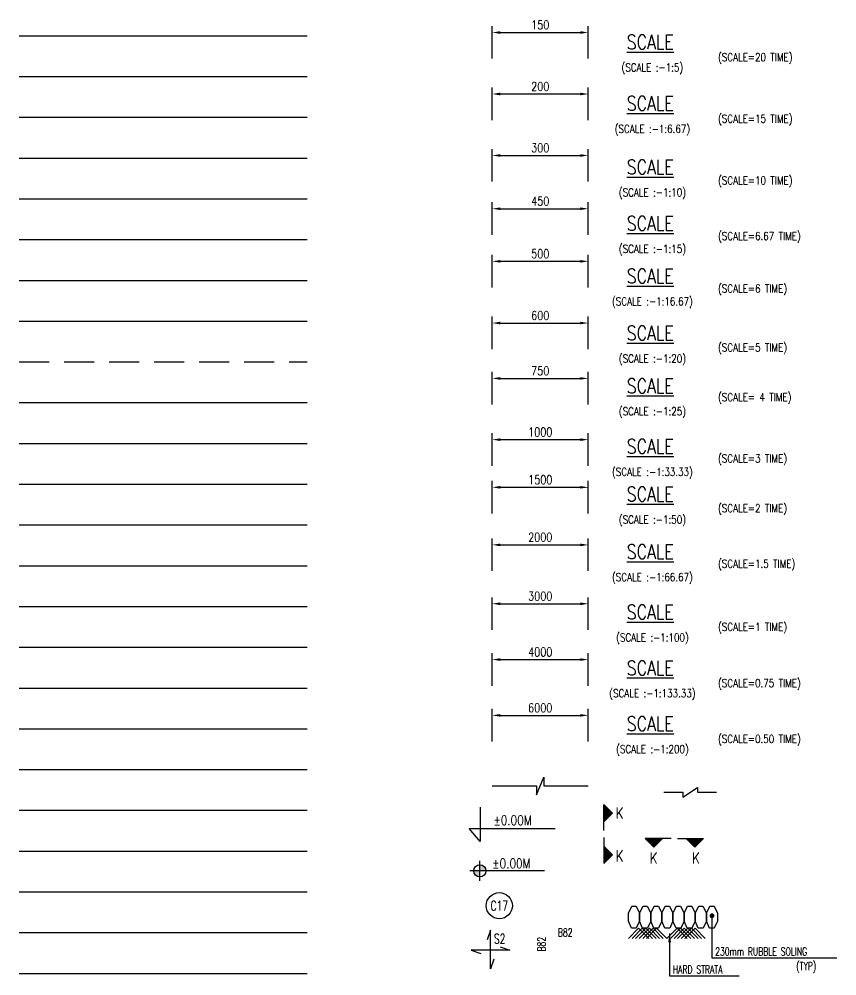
# Model space of a CAD drawing. Extents: x 482149 to 629471, y -388107 to -272741.
# Drawn here: x 482149 to 507696, y -333698 to -303821 of the extents above; entities that cross this region are included whole.
import ezdxf
from ezdxf.enums import TextEntityAlignment as Align

# ---------------------------------------------------------------- set-up
doc = ezdxf.new("R2010")
doc.units = 0
doc.header["$LTSCALE"] = 500
doc.header["$MEASUREMENT"] = 0
doc.linetypes.add('HIDDEN2', pattern=[0.1875, 0.125, -0.0625])
doc.layers.get('DEFPOINTS').update_dxf_attribs({"color": 4})
for name, color, linetype in [('LINE CUT', 8, 'Continuous'), ('P.C.C.', 8, 'Continuous'), ('S-BEAM INNER', 4, 'HIDDEN2'), ('S-BEAM NO', 3, 'Continuous'), ('S-BEAM OUTER', 4, 'Continuous'), ('S-BEAM SIZES', 3, 'Continuous'), ('S-BRECK LINE', 8, 'Continuous'), ('S-CLOUD', 7, 'Continuous'), ('S-COLUMN CIRCLE', 9, 'Continuous'), ('S-COLUMN NO', 2, 'Continuous'), ('S-CONCRET LINE', 4, 'Continuous'), ('S-CUT LINE', 8, 'Continuous'), ('S-DIM-1', 5, 'Continuous'), ('S-FILLING', 9, 'Continuous'), ('S-GRIDE CIRCLE', 8, 'Continuous'), ('S-GRIDE NO', 1, 'Continuous'), ('S-LEVEL SECTION', 3, 'Continuous'), ('S-LEVLE PLAN', 3, 'Continuous'), ('S-PCC', 9, 'Continuous'), ('S-REINFORCEMENT', 6, 'Continuous'), ('S-RETAINING WALL', 6, 'Continuous'), ('S-SECTION MARK', 1, 'Continuous'), ('S-SLAB MARK', 3, 'Continuous'), ('S-SLAB NO', 3, 'Continuous'), ('S-STIRUPS)', 3, 'Continuous'), ('S-SUNK', 9, 'Continuous'), ('S-TEXT', 2, 'Continuous'), ('S-TEXT-1', 4, 'Continuous'), ('S-TITLE', 6, 'Continuous'), ('S-WATER PROFING', 9, 'Continuous'), ('SCHEDULE LINE-1', 7, 'Continuous'), ('SCHEDULE LINE-2', 5, 'Continuous')]:
    doc.layers.add(name, color=color, linetype=linetype)
doc.styles.add('ROMANS', font='simplex.shx', dxfattribs={"width": 0.8, "height": 275, "bigfont": 'bigfont.shx'})
doc.dimstyles.new('dim10', dxfattribs={"dimtxt": 250, "dimasz": 250, "dimexe": 200, "dimexo": 200, "dimgap": 100, "dimtad": 1, "dimdec": 0, "dimlfac": 0.1, "dimzin": 0, "dimdsep": 46, "dimtxsty": 'ROMANS', "dimcen": 0, "dimclrd": 5, "dimclre": 5, "dimclrt": 4, "dimadec": 0, "dimazin": 0, "dimtfac": 1, "dimtdec": 0, "dimtix": 1, "dimtofl": 0, "dimtmove": 2, "dimatfit": 3, "dimfxl": 0, "dimtolj": 1, "dimtzin": 0, "dimlwd": -1, "dimlwe": -1, "dimarcsym": 0})
doc.dimstyles.new('dim100', dxfattribs={"dimtxt": 250, "dimasz": 250, "dimexe": 200, "dimexo": 200, "dimgap": 100, "dimtad": 1, "dimdec": 0, "dimzin": 0, "dimdsep": 46, "dimtxsty": 'ROMANS', "dimcen": 0, "dimclrd": 5, "dimclre": 5, "dimclrt": 4, "dimadec": 0, "dimazin": 0, "dimtfac": 1, "dimtdec": 0, "dimtix": 1, "dimtofl": 0, "dimtmove": 2, "dimatfit": 3, "dimfxl": 0, "dimtolj": 1, "dimtzin": 0, "dimlwd": -1, "dimlwe": -1, "dimarcsym": 0})
doc.dimstyles.new('dim133.33(0.75)', dxfattribs={"dimtxt": 250, "dimasz": 250, "dimexe": 200, "dimexo": 200, "dimgap": 100, "dimtad": 1, "dimdec": 0, "dimlfac": 1.333331, "dimzin": 0, "dimdsep": 46, "dimtxsty": 'ROMANS', "dimcen": 0, "dimclrd": 5, "dimclre": 5, "dimclrt": 4, "dimadec": 0, "dimazin": 0, "dimtfac": 1, "dimtdec": 0, "dimtix": 1, "dimtofl": 0, "dimtmove": 2, "dimatfit": 3, "dimfxl": 0, "dimtolj": 1, "dimtzin": 0, "dimlwd": -1, "dimlwe": -1, "dimarcsym": 0})
doc.dimstyles.new('dim15(6.67)', dxfattribs={"dimtxt": 250, "dimasz": 250, "dimexe": 200, "dimexo": 200, "dimgap": 100, "dimtad": 1, "dimdec": 0, "dimlfac": 0.15, "dimzin": 0, "dimdsep": 46, "dimtxsty": 'ROMANS', "dimcen": 0, "dimclrd": 5, "dimclre": 5, "dimclrt": 4, "dimadec": 0, "dimazin": 0, "dimtfac": 1, "dimtdec": 0, "dimtix": 1, "dimtofl": 0, "dimtmove": 2, "dimatfit": 3, "dimfxl": 0, "dimtolj": 1, "dimtzin": 0, "dimlwd": -1, "dimlwe": -1, "dimarcsym": 0})
doc.dimstyles.new('dim16.67(6)', dxfattribs={"dimtxt": 250, "dimasz": 250, "dimexe": 200, "dimexo": 200, "dimgap": 100, "dimtad": 1, "dimdec": 0, "dimlfac": 0.166665, "dimzin": 0, "dimdsep": 46, "dimtxsty": 'ROMANS', "dimcen": 0, "dimclrd": 5, "dimclre": 5, "dimclrt": 4, "dimadec": 0, "dimazin": 0, "dimtfac": 1, "dimtdec": 0, "dimtix": 1, "dimtofl": 0, "dimtmove": 2, "dimatfit": 3, "dimfxl": 0, "dimtolj": 1, "dimtzin": 0, "dimlwd": -1, "dimlwe": -1, "dimarcsym": 0})
doc.dimstyles.new('dim20', dxfattribs={"dimtxt": 250, "dimasz": 250, "dimexe": 200, "dimexo": 200, "dimgap": 100, "dimtad": 1, "dimdec": 0, "dimlfac": 0.2, "dimzin": 0, "dimdsep": 46, "dimtxsty": 'ROMANS', "dimcen": 0, "dimclrd": 5, "dimclre": 5, "dimclrt": 4, "dimadec": 0, "dimazin": 0, "dimtfac": 1, "dimtdec": 0, "dimtix": 1, "dimtofl": 0, "dimtmove": 2, "dimatfit": 3, "dimfxl": 0, "dimtolj": 1, "dimtzin": 0, "dimlwd": -1, "dimlwe": -1, "dimarcsym": 0})
doc.dimstyles.new('dim200', dxfattribs={"dimtxt": 250, "dimasz": 250, "dimexe": 200, "dimexo": 200, "dimgap": 100, "dimtad": 1, "dimdec": 0, "dimlfac": 2, "dimzin": 0, "dimdsep": 46, "dimtxsty": 'ROMANS', "dimcen": 0, "dimclrd": 5, "dimclre": 5, "dimclrt": 4, "dimadec": 0, "dimazin": 0, "dimtfac": 1, "dimtdec": 0, "dimtix": 1, "dimtofl": 0, "dimtmove": 2, "dimatfit": 3, "dimfxl": 0, "dimtolj": 1, "dimtzin": 0, "dimlwd": -1, "dimlwe": -1, "dimarcsym": 0})
doc.dimstyles.new('dim25', dxfattribs={"dimtxt": 250, "dimasz": 250, "dimexe": 200, "dimexo": 200, "dimgap": 100, "dimtad": 1, "dimdec": 0, "dimlfac": 0.25, "dimzin": 0, "dimdsep": 46, "dimtxsty": 'ROMANS', "dimcen": 0, "dimclrd": 5, "dimclre": 5, "dimclrt": 4, "dimadec": 0, "dimazin": 0, "dimtfac": 1, "dimtdec": 0, "dimtix": 1, "dimtofl": 0, "dimtmove": 2, "dimatfit": 3, "dimfxl": 0, "dimtolj": 1, "dimtzin": 0, "dimlwd": -1, "dimlwe": -1, "dimarcsym": 0})
doc.dimstyles.new('dim33.33', dxfattribs={"dimtxt": 250, "dimasz": 250, "dimexe": 200, "dimexo": 200, "dimgap": 100, "dimtad": 1, "dimdec": 0, "dimlfac": 0.333331, "dimzin": 0, "dimdsep": 46, "dimtxsty": 'ROMANS', "dimcen": 0, "dimclrd": 5, "dimclre": 5, "dimclrt": 4, "dimadec": 0, "dimazin": 0, "dimtfac": 1, "dimtdec": 0, "dimtix": 1, "dimtofl": 0, "dimtmove": 2, "dimatfit": 3, "dimfxl": 0, "dimtolj": 1, "dimtzin": 0, "dimlwd": -1, "dimlwe": -1, "dimarcsym": 0})
doc.dimstyles.new('dim5', dxfattribs={"dimtxt": 250, "dimasz": 250, "dimexe": 200, "dimexo": 200, "dimgap": 100, "dimtad": 1, "dimdec": 0, "dimlfac": 0.05, "dimzin": 0, "dimdsep": 46, "dimtxsty": 'ROMANS', "dimcen": 0, "dimclrd": 5, "dimclre": 5, "dimclrt": 4, "dimadec": 0, "dimazin": 0, "dimtfac": 1, "dimtdec": 0, "dimtix": 1, "dimtofl": 0, "dimtmove": 2, "dimatfit": 3, "dimfxl": 0, "dimtolj": 1, "dimtzin": 0, "dimlwd": -1, "dimlwe": -1, "dimarcsym": 0})
doc.dimstyles.new('dim50', dxfattribs={"dimtxt": 250, "dimasz": 250, "dimexe": 200, "dimexo": 200, "dimgap": 100, "dimtad": 1, "dimdec": 0, "dimlfac": 0.5, "dimzin": 0, "dimdsep": 46, "dimtxsty": 'ROMANS', "dimcen": 0, "dimclrd": 5, "dimclre": 5, "dimclrt": 4, "dimadec": 0, "dimazin": 0, "dimtfac": 1, "dimtdec": 0, "dimtix": 1, "dimtofl": 0, "dimtmove": 2, "dimatfit": 3, "dimfxl": 0, "dimtolj": 1, "dimtzin": 0, "dimlwd": -1, "dimlwe": -1, "dimarcsym": 0})
doc.dimstyles.new('dim6.67(15)', dxfattribs={"dimtxt": 250, "dimasz": 250, "dimexe": 200, "dimexo": 200, "dimgap": 100, "dimtad": 1, "dimdec": 0, "dimlfac": 0.066667, "dimzin": 0, "dimdsep": 46, "dimtxsty": 'ROMANS', "dimcen": 0, "dimclrd": 5, "dimclre": 5, "dimclrt": 4, "dimadec": 0, "dimazin": 0, "dimtfac": 1, "dimtdec": 0, "dimtix": 1, "dimtofl": 0, "dimtmove": 2, "dimatfit": 3, "dimfxl": 0, "dimtolj": 1, "dimtzin": 0, "dimlwd": -1, "dimlwe": -1, "dimarcsym": 0})
doc.dimstyles.new('dim66.67(1.5)', dxfattribs={"dimtxt": 250, "dimasz": 250, "dimexe": 200, "dimexo": 200, "dimgap": 100, "dimtad": 1, "dimdec": 0, "dimlfac": 0.666666, "dimzin": 0, "dimdsep": 46, "dimtxsty": 'ROMANS', "dimcen": 0, "dimclrd": 5, "dimclre": 5, "dimclrt": 4, "dimadec": 0, "dimazin": 0, "dimtfac": 1, "dimtdec": 0, "dimtix": 1, "dimtofl": 0, "dimtmove": 2, "dimatfit": 3, "dimfxl": 0, "dimtolj": 1, "dimtzin": 0, "dimlwd": -1, "dimlwe": -1, "dimarcsym": 0})

# ---------------------------------------------------------------- blocks, each defined once
blk = doc.blocks.new('*D178')
at = {"layer": 'DEFPOINTS', "color": 0}
for p in [(499928, -322078), (496928, -323093), (499928, -323093)]:
    blk.add_point(p, dxfattribs=at)
at = {"layer": 'S-DIM-1', "color": 5}
for p, q in [((496928, -322893), (496928, -321878)), ((499928, -322893), (499928, -321878)), ((497178, -322078), (499678, -322078))]:
    blk.add_line(p, q, dxfattribs=at)
for points in [[(497178, -322036), (497178, -322120), (496928, -322078)], [(499678, -322120), (499678, -322036), (499928, -322078)]]:
    blk.add_solid(points, dxfattribs=at)
at = {"layer": 'S-DIM-1', "color": 4, "insert": (498428, -321840), "char_height": 275, "attachment_point": 5, "style": 'ROMANS'}
blk.add_mtext('\\A1;3000', dxfattribs=at)
blk = doc.blocks.new('*D179')
at = {"layer": 'DEFPOINTS', "color": 0}
for p in [(499928, -318442), (496928, -319457), (499928, -319457)]:
    blk.add_point(p, dxfattribs=at)
at = {"layer": 'S-DIM-1', "color": 5}
for p, q in [((496928, -319257), (496928, -318242)), ((497178, -318442), (499678, -318442)), ((499928, -319257), (499928, -318242))]:
    blk.add_line(p, q, dxfattribs=at)
for points in [[(497178, -318400), (497178, -318483), (496928, -318442)], [(499678, -318483), (499678, -318400), (499928, -318442)]]:
    blk.add_solid(points, dxfattribs=at)
at = {"layer": 'S-DIM-1', "color": 4, "insert": (498428, -318204), "char_height": 275, "attachment_point": 5, "style": 'ROMANS'}
blk.add_mtext('\\A1;1500', dxfattribs=at)
blk = doc.blocks.new('*D180')
at = {"layer": 'DEFPOINTS', "color": 0}
for p in [(499928, -315040), (496928, -316055), (499928, -316055)]:
    blk.add_point(p, dxfattribs=at)
at = {"layer": 'S-DIM-1', "color": 5}
for p, q in [((496928, -315855), (496928, -314840)), ((499928, -315855), (499928, -314840)), ((497178, -315040), (499678, -315040))]:
    blk.add_line(p, q, dxfattribs=at)
for points in [[(497178, -314999), (497178, -315082), (496928, -315040)], [(499678, -315082), (499678, -314999), (499928, -315040)]]:
    blk.add_solid(points, dxfattribs=at)
at = {"layer": 'S-DIM-1', "color": 4, "insert": (498428, -314803), "char_height": 275, "attachment_point": 5, "style": 'ROMANS'}
blk.add_mtext('\\A1;750', dxfattribs=at)
blk = doc.blocks.new('*D181')
at = {"layer": 'DEFPOINTS', "color": 0}
for p in [(499928, -313311), (496928, -314326), (499928, -314326)]:
    blk.add_point(p, dxfattribs=at)
at = {"layer": 'S-DIM-1', "color": 5}
for p, q in [((496928, -314126), (496928, -313111)), ((497178, -313311), (499678, -313311)), ((499928, -314126), (499928, -313111))]:
    blk.add_line(p, q, dxfattribs=at)
for points in [[(497178, -313269), (497178, -313353), (496928, -313311)], [(499678, -313353), (499678, -313269), (499928, -313311)]]:
    blk.add_solid(points, dxfattribs=at)
at = {"layer": 'S-DIM-1', "color": 4, "insert": (498428, -313074), "char_height": 275, "attachment_point": 5, "style": 'ROMANS'}
blk.add_mtext('\\A1;600', dxfattribs=at)
blk = doc.blocks.new('*D182')
at = {"layer": 'DEFPOINTS', "color": 0}
for p in [(499928, -309742), (496928, -310757), (499928, -310757)]:
    blk.add_point(p, dxfattribs=at)
at = {"layer": 'S-DIM-1', "color": 5}
for p, q in [((496928, -310557), (496928, -309542)), ((497178, -309742), (499678, -309742)), ((499928, -310557), (499928, -309542))]:
    blk.add_line(p, q, dxfattribs=at)
for points in [[(497178, -309700), (497178, -309783), (496928, -309742)], [(499678, -309783), (499678, -309700), (499928, -309742)]]:
    blk.add_solid(points, dxfattribs=at)
at = {"layer": 'S-DIM-1', "color": 4, "insert": (498428, -309504), "char_height": 275, "attachment_point": 5, "style": 'ROMANS'}
blk.add_mtext('\\A1;450', dxfattribs=at)
blk = doc.blocks.new('*D183')
at = {"layer": 'DEFPOINTS', "color": 0}
for p in [(499928, -308079), (496928, -309094), (499928, -309094)]:
    blk.add_point(p, dxfattribs=at)
at = {"layer": 'S-DIM-1', "color": 5}
for p, q in [((496928, -308894), (496928, -307879)), ((499928, -308894), (499928, -307879)), ((497178, -308079), (499678, -308079))]:
    blk.add_line(p, q, dxfattribs=at)
for points in [[(497178, -308037), (497178, -308121), (496928, -308079)], [(499678, -308121), (499678, -308037), (499928, -308079)]]:
    blk.add_solid(points, dxfattribs=at)
at = {"layer": 'S-DIM-1', "color": 4, "insert": (498428, -307842), "char_height": 275, "attachment_point": 5, "style": 'ROMANS'}
blk.add_mtext('\\A1;300', dxfattribs=at)
blk = doc.blocks.new('*D184')
at = {"layer": 'DEFPOINTS', "color": 0}
for p in [(499928, -306159), (496928, -307174), (499928, -307174)]:
    blk.add_point(p, dxfattribs=at)
at = {"layer": 'S-DIM-1', "color": 5}
for p, q in [((496928, -306974), (496928, -305959)), ((497178, -306159), (499678, -306159)), ((499928, -306974), (499928, -305959))]:
    blk.add_line(p, q, dxfattribs=at)
for points in [[(497178, -306117), (497178, -306201), (496928, -306159)], [(499678, -306201), (499678, -306117), (499928, -306159)]]:
    blk.add_solid(points, dxfattribs=at)
at = {"layer": 'S-DIM-1', "color": 4, "insert": (498428, -305922), "char_height": 275, "attachment_point": 5, "style": 'ROMANS'}
blk.add_mtext('\\A1;200', dxfattribs=at)
blk = doc.blocks.new('*D185')
at = {"layer": 'DEFPOINTS', "color": 0}
for p in [(499928, -320239), (496928, -321254), (499928, -321254)]:
    blk.add_point(p, dxfattribs=at)
at = {"layer": 'S-DIM-1', "color": 5}
for p, q in [((496928, -321054), (496928, -320039)), ((497178, -320239), (499678, -320239)), ((499928, -321054), (499928, -320039))]:
    blk.add_line(p, q, dxfattribs=at)
for points in [[(497178, -320197), (497178, -320281), (496928, -320239)], [(499678, -320281), (499678, -320197), (499928, -320239)]]:
    blk.add_solid(points, dxfattribs=at)
at = {"layer": 'S-DIM-1', "color": 4, "insert": (498428, -320001), "char_height": 275, "attachment_point": 5, "style": 'ROMANS'}
blk.add_mtext('\\A1;2000', dxfattribs=at)
blk = doc.blocks.new('*D186')
at = {"layer": 'DEFPOINTS', "color": 0}
for p in [(499928, -316953), (496928, -317968), (499928, -317968)]:
    blk.add_point(p, dxfattribs=at)
at = {"layer": 'S-DIM-1', "color": 5}
for p, q in [((496928, -317768), (496928, -316753)), ((497178, -316953), (499678, -316953)), ((499928, -317768), (499928, -316753))]:
    blk.add_line(p, q, dxfattribs=at)
for points in [[(497178, -316911), (497178, -316995), (496928, -316953)], [(499678, -316995), (499678, -316911), (499928, -316953)]]:
    blk.add_solid(points, dxfattribs=at)
at = {"layer": 'S-DIM-1', "color": 4, "insert": (498428, -316715), "char_height": 275, "attachment_point": 5, "style": 'ROMANS'}
blk.add_mtext('\\A1;1000', dxfattribs=at)
blk = doc.blocks.new('*D187')
at = {"layer": 'DEFPOINTS', "color": 0}
for p in [(499928, -311384), (496928, -312400), (499928, -312400)]:
    blk.add_point(p, dxfattribs=at)
at = {"layer": 'S-DIM-1', "color": 5}
for p, q in [((496928, -312200), (496928, -311184)), ((499928, -312200), (499928, -311184)), ((497178, -311384), (499678, -311384))]:
    blk.add_line(p, q, dxfattribs=at)
for points in [[(497178, -311343), (497178, -311426), (496928, -311384)], [(499678, -311426), (499678, -311343), (499928, -311384)]]:
    blk.add_solid(points, dxfattribs=at)
at = {"layer": 'S-DIM-1', "color": 4, "insert": (498428, -311147), "char_height": 275, "attachment_point": 5, "style": 'ROMANS'}
blk.add_mtext('\\A1;500', dxfattribs=at)
blk = doc.blocks.new('*D188')
at = {"layer": 'DEFPOINTS', "color": 0}
for p in [(499928, -323821), (496928, -324836), (499928, -324836)]:
    blk.add_point(p, dxfattribs=at)
at = {"layer": 'S-DIM-1', "color": 5}
for p, q in [((496928, -324636), (496928, -323621)), ((497178, -323821), (499678, -323821)), ((499928, -324636), (499928, -323621))]:
    blk.add_line(p, q, dxfattribs=at)
for points in [[(497178, -323779), (497178, -323862), (496928, -323821)], [(499678, -323862), (499678, -323779), (499928, -323821)]]:
    blk.add_solid(points, dxfattribs=at)
at = {"layer": 'S-DIM-1', "color": 4, "insert": (498428, -323583), "char_height": 275, "attachment_point": 5, "style": 'ROMANS'}
blk.add_mtext('\\A1;4000', dxfattribs=at)
blk = doc.blocks.new('*D189')
at = {"layer": 'DEFPOINTS', "color": 0}
for p in [(499928, -304239), (496928, -305254), (499928, -305254)]:
    blk.add_point(p, dxfattribs=at)
at = {"layer": 'S-DIM-1', "color": 5}
for p, q in [((496928, -305054), (496928, -304039)), ((499928, -305054), (499928, -304039)), ((497178, -304239), (499678, -304239))]:
    blk.add_line(p, q, dxfattribs=at)
for points in [[(497178, -304197), (497178, -304281), (496928, -304239)], [(499678, -304281), (499678, -304197), (499928, -304239)]]:
    blk.add_solid(points, dxfattribs=at)
at = {"layer": 'S-DIM-1', "color": 4, "insert": (498428, -304002), "char_height": 275, "attachment_point": 5, "style": 'ROMANS'}
blk.add_mtext('\\A1;150', dxfattribs=at)
blk = doc.blocks.new('*D192')
at = {"layer": 'DEFPOINTS', "color": 0}
for p in [(499928, -325563), (496928, -326578), (499928, -326578)]:
    blk.add_point(p, dxfattribs=at)
at = {"layer": 'S-DIM-1', "color": 5}
for p, q in [((496928, -326378), (496928, -325363)), ((497178, -325563), (499678, -325563)), ((499928, -326378), (499928, -325363))]:
    blk.add_line(p, q, dxfattribs=at)
for points in [[(497178, -325522), (497178, -325605), (496928, -325563)], [(499678, -325605), (499678, -325522), (499928, -325563)]]:
    blk.add_solid(points, dxfattribs=at)
at = {"layer": 'S-DIM-1', "color": 4, "insert": (498428, -325326), "char_height": 275, "attachment_point": 5, "style": 'ROMANS'}
blk.add_mtext('\\A1;6000', dxfattribs=at)
blk = doc.blocks.new('*U177')
at = {"layer": 'LINE CUT'}
blk.add_lwpolyline([(-550, 0), (-150, 0), (-150, 100), (150, -100), (150, 0), (550, 0)], dxfattribs=at)

msp = doc.modelspace()

# ---------------------------------------------------------------- hatches: boundary and pattern name
at = {"layer": 'S-LEVLE PLAN'}
h = msp.add_hatch(color=256, dxfattribs=at)
h.paths.add_polyline_path([(496542.526, -330229.193), (496542.526, -330417.54), (496730.873, -330417.54, 0.414213562)])
h.paths.add_polyline_path([(496542.526, -330417.54), (496354.18, -330417.54, 0.414213562), (496542.526, -330605.887)])
at = {"layer": 'S-SECTION MARK', "ltscale": 5}
h = msp.add_hatch(dxfattribs=at)
h.set_pattern_fill('ANSI31', color=256, scale=172.406964, angle=270, style=0)
h.set_pattern_definition([(315, (498577.769, -254017.84), (15.2387667, 15.2387667), [])])
h.paths.add_polyline_path([(500683.876, -328614.98), (500416.747, -328343.115), (500416.747, -328886.845)])
h = msp.add_hatch(dxfattribs=at)
h.set_pattern_fill('ANSI31', color=256, scale=172.406964, angle=180, style=0)
h.set_pattern_definition([(315, (427380.805, -327573.432), (-15.2387667, -15.2387667), [])])
h.paths.add_polyline_path([(501977.946, -329679.539), (501706.081, -329412.41), (502249.811, -329412.41)])
h = msp.add_hatch(dxfattribs=at)
h.set_pattern_fill('ANSI31', color=256, scale=172.406964, angle=180, style=0)
h.set_pattern_definition([(225, (577856.355, -327573.432), (15.2387667, -15.2387667), [])])
h.paths.add_polyline_path([(503259.214, -329679.539), (503531.079, -329412.41), (502987.349, -329412.41)])
h = msp.add_hatch(dxfattribs=at)
h.set_pattern_fill('ANSI31', color=256, scale=172.406964, angle=270, style=0)
h.set_pattern_definition([(45, (498577.769, -404512.806), (15.2387667, -15.2387667), [])])
h.paths.add_polyline_path([(500683.876, -329915.666), (500416.747, -330187.531), (500416.747, -329643.8)])

# ---------------------------------------------------------------- linework, layer by layer
at = {"layer": 'P.C.C.'}
for points in [[(501430.433, -332210.293), (501279.782, -332210.293), (501184.752, -331989.755), (501184.752, -331736.719), (501293.47, -331520.293), (501423.589, -331520.293), (501532.444, -331736.719), (501532.444, -331989.755), (501430.433, -332210.293)], [(501778.124, -332210.293), (501627.473, -332210.293), (501532.444, -331989.755), (501532.444, -331736.719), (501641.162, -331520.293), (501771.28, -331520.293), (501880.135, -331736.719), (501880.135, -331989.755), (501778.124, -332210.293)], [(502125.815, -332210.293), (501975.164, -332210.293), (501880.135, -331989.755), (501880.135, -331736.719), (501988.853, -331520.293), (502118.971, -331520.293), (502227.826, -331736.719), (502227.826, -331989.755), (502125.815, -332210.293)], [(502473.507, -332210.293), (502322.855, -332210.293), (502227.826, -331989.755), (502227.826, -331736.719), (502336.544, -331520.293), (502466.662, -331520.293), (502575.517, -331736.719), (502575.517, -331989.755), (502473.507, -332210.293)], [(502821.198, -332210.293), (502670.547, -332210.293), (502575.517, -331989.755), (502575.517, -331736.719), (502684.235, -331520.293), (502814.354, -331520.293), (502923.208, -331736.719), (502923.208, -331989.755), (502821.198, -332210.293)], [(503168.889, -332210.293), (503018.238, -332210.293), (502923.208, -331989.755), (502923.208, -331736.719), (503031.926, -331520.293), (503162.045, -331520.293), (503270.9, -331736.719), (503270.9, -331989.755), (503168.889, -332210.293)], [(503516.58, -332210.293), (503365.929, -332210.293), (503270.9, -331989.755), (503270.9, -331736.719), (503379.618, -331520.293), (503509.736, -331520.293), (503618.591, -331736.719), (503618.591, -331989.755), (503516.58, -332210.293)], [(503864.272, -332210.293), (503713.62, -332210.293), (503618.591, -331989.755), (503618.591, -331736.719), (503727.309, -331520.293), (503857.427, -331520.293), (503966.282, -331736.719), (503966.282, -331989.755), (503864.272, -332210.293)], [(501184.752, -332528.491), (501502.95, -332210.293), (501821.148, -332528.491)], [(501297.252, -332528.491), (501615.45, -332210.293), (501933.648, -332528.491)], [(501409.752, -332528.491), (501727.95, -332210.293), (502046.148, -332528.491)], [(501522.252, -332528.491), (501840.45, -332210.293), (502158.648, -332528.491)], [(501634.752, -332528.491), (501952.95, -332210.293), (502271.148, -332528.491)], [(501747.252, -332528.491), (502065.45, -332210.293), (502383.648, -332528.491)], [(502383.648, -332528.491), (502701.846, -332210.293), (503020.045, -332528.491)], [(502496.148, -332528.491), (502814.346, -332210.293), (503132.545, -332528.491)], [(502608.648, -332528.491), (502926.846, -332210.293), (503245.045, -332528.491)], [(502721.148, -332528.491), (503039.346, -332210.293), (503357.545, -332528.491)], [(502833.648, -332528.491), (503151.846, -332210.293), (503470.045, -332528.491)], [(502946.148, -332528.491), (503264.346, -332210.293), (503582.545, -332528.491)]]:
    msp.add_lwpolyline(points, dxfattribs=at)
at = {"layer": 'S-BEAM INNER', "ltscale": 15}
msp.add_line((482149.143, -314524.24), (491152.069, -314524.24), dxfattribs=at)
at = {"layer": 'S-BEAM NO'}
msp.add_line((482149.143, -315797.305), (491152.069, -315797.305), dxfattribs=at)
at = {"layer": 'S-BEAM OUTER'}
msp.add_line((482149.143, -313251.175), (491152.069, -313251.175), dxfattribs=at)
at = {"layer": 'S-BRECK LINE'}
msp.add_lwpolyline([(496927.7, -327766.228), (498314.885, -327766.228), (498314.885, -328040.976), (498540.516, -327491.481), (498540.516, -327766.228), (499927.7, -327766.228)], dxfattribs=at)
at = {"layer": 'S-CLOUD'}
msp.add_line((482149.143, -323435.695), (491152.069, -323435.695), dxfattribs=at)
at = {"layer": 'S-COLUMN CIRCLE'}
msp.add_circle((497150.218, -331506.602), 407.525, dxfattribs=at)
at = {"layer": 'S-CONCRET LINE'}
msp.add_line((482149.143, -329801.021), (491152.069, -329801.021), dxfattribs=at)
at = {"layer": 'S-CUT LINE'}
msp.add_line((482149.143, -327254.891), (491152.069, -327254.891), dxfattribs=at)
at = {"layer": 'S-DIM-1'}
msp.add_line((482149.143, -311978.109), (491152.069, -311978.109), dxfattribs=at)
at = {"layer": 'S-FILLING'}
msp.add_line((482149.143, -333620.216), (491152.069, -333620.216), dxfattribs=at)
at = {"layer": 'S-GRIDE CIRCLE'}
msp.add_line((482149.143, -305612.784), (491152.069, -305612.784), dxfattribs=at)
at = {"layer": 'S-GRIDE NO'}
msp.add_line((482149.143, -304339.719), (491152.069, -304339.719), dxfattribs=at)
at = {"layer": 'S-LEVEL SECTION'}
msp.add_lwpolyline([(496547.36, -328430.838), (496547.36, -329503.585), (496213.275, -329093.483), (498896.805, -329093.483)], dxfattribs=at)
at = {"layer": 'S-LEVLE PLAN'}
msp.add_line((496542.526, -330734.601), (496542.526, -330100.479), dxfattribs=at)
msp.add_lwpolyline([(498560.033, -330417.54), (496225.465, -330417.54)], dxfattribs=at)
msp.add_circle((496542.526, -330417.54), 188.347, dxfattribs=at)
at = {"layer": 'S-PCC'}
msp.add_line((482149.143, -331074.086), (491152.069, -331074.086), dxfattribs=at)
at = {"layer": 'S-REINFORCEMENT'}
msp.add_line((482149.143, -320889.565), (491152.069, -320889.565), dxfattribs=at)
at = {"layer": 'S-RETAINING WALL'}
msp.add_line((482149.143, -306885.849), (491152.069, -306885.849), dxfattribs=at)
at = {"layer": 'S-SECTION MARK'}
for p, q in [((482149.143, -319616.5), (491152.069, -319616.5)), ((500416.747, -329155.972), (500416.747, -328343.115)), ((500416.747, -328343.115), (500683.876, -328614.98)), ((500416.747, -328886.845), (500683.876, -328614.98)), ((500416.747, -329374.673), (500416.747, -330187.531)), ((502518.939, -329412.41), (501706.081, -329412.41)), ((501706.081, -329412.41), (501977.946, -329679.539)), ((502249.811, -329412.41), (501977.946, -329679.539)), ((502718.222, -329412.41), (503531.079, -329412.41)), ((502987.349, -329412.41), (503259.214, -329679.539)), ((503531.079, -329412.41), (503259.214, -329679.539)), ((500416.747, -329643.8), (500683.876, -329915.666)), ((500416.747, -330187.531), (500683.876, -329915.666))]:
    msp.add_line(p, q, dxfattribs=at)
at = {"layer": 'S-SLAB MARK'}
msp.add_line((482149.143, -318343.435), (491152.069, -318343.435), dxfattribs=at)
for points in [[(496976.677, -333180.1), (496873.852, -333475.015), (496873.852, -332275.015), (496771.027, -332569.93)], [(497178.937, -332790.094), (497473.852, -332892.919), (496273.852, -332892.919), (496568.767, -332995.743)]]:
    msp.add_lwpolyline(points, dxfattribs=at)
at = {"layer": 'S-SLAB NO'}
msp.add_line((482149.143, -317070.37), (491152.069, -317070.37), dxfattribs=at)
at = {"layer": 'S-STIRUPS)'}
msp.add_line((482149.143, -322162.63), (491152.069, -322162.63), dxfattribs=at)
at = {"layer": 'S-SUNK'}
msp.add_line((482149.143, -328527.956), (491152.069, -328527.956), dxfattribs=at)
at = {"layer": 'S-TEXT'}
msp.add_line((482149.143, -308158.914), (491152.069, -308158.914), dxfattribs=at)
at = {"layer": 'S-TEXT-1'}
msp.add_line((482149.143, -310705.044), (491152.069, -310705.044), dxfattribs=at)
at = {"layer": 'S-TITLE'}
msp.add_line((482149.143, -309431.979), (491152.069, -309431.979), dxfattribs=at)
at = {"layer": 'S-WATER PROFING'}
msp.add_line((482149.143, -332347.151), (491152.069, -332347.151), dxfattribs=at)
at = {"layer": 'SCHEDULE LINE-1'}
msp.add_line((482149.143, -324708.761), (491152.069, -324708.761), dxfattribs=at)
at = {"layer": 'SCHEDULE LINE-2'}
msp.add_line((482149.143, -325981.826), (491152.069, -325981.826), dxfattribs=at)

# ---------------------------------------------------------------- block references
at = {"layer": 'S-BEAM SIZES', "color": 3, "ltscale": 0.05, "xscale": -1.5, "yscale": 1.5, "zscale": 1.5, "rotation": 180}
msp.add_blockref('*U177', (503111.619, -327966.494), dxfattribs=at)

# ---------------------------------------------------------------- texts
at = {"layer": 'S-BEAM NO', "style": 'ROMANS', "width": 0.7}
msp.add_text('B82', height=250, dxfattribs=at).set_placement((499209.381, -332341.561), align=Align.MIDDLE_CENTER)
msp.add_text('B82', height=250, rotation=90, dxfattribs=at).set_placement((498469.606, -332710.09), align=Align.MIDDLE_CENTER)
at = {"layer": 'S-COLUMN NO', "style": 'ROMANS', "width": 0.7}
msp.add_text('C17', height=300, dxfattribs=at).set_placement((497150.218, -331506.602), align=Align.MIDDLE)
at = {"layer": 'S-LEVEL SECTION', "insert": (497564.722, -328840.3), "char_height": 300, "attachment_point": 5, "style": 'ROMANS'}
msp.add_mtext('%%P0.00M', dxfattribs=at)
at = {"layer": 'S-LEVLE PLAN', "insert": (497528.261, -330187.489), "char_height": 300, "attachment_point": 5, "style": 'ROMANS'}
msp.add_mtext('%%P0.00M', dxfattribs=at)
at = {"layer": 'S-SECTION MARK', "style": 'ROMANS', "width": 0.8}
for p in [(500906.659, -328613.618), (500906.659, -329952.397), (501972.362, -330015.67), (503292.157, -330015.67)]:
    msp.add_text('K', height=349.999, dxfattribs=at).set_placement(p, align=Align.MIDDLE)
at = {"layer": 'S-SLAB NO', "style": 'ROMANS', "width": 0.7}
msp.add_text('S2', height=300, dxfattribs=at).set_placement((496981.565, -332686.994))
at = {"layer": 'S-TEXT', "char_height": 250, "width": 16150, "attachment_point": 2, "style": 'ROMANS'}
for s, insert in [('(SCALE :-1:5)', (501932.496, -305203.386)), ('(SCALE :-1:6.67)', (501932.496, -307123.38)), ('(SCALE :-1:10)', (501934.074, -309106.842)), ('(SCALE :-1:15)', (501934.074, -310868.779)), ('(SCALE :-1:16.67)', (501934.074, -312511.598)), ('(SCALE :-1:20)', (501934.074, -314295.028)), ('(SCALE :-1:25)', (501934.074, -315942.539)), ('(SCALE :-1:33.33)', (501934.074, -317834.6)), ('(SCALE :-1:50)', (501934.074, -319323.418)), ('(SCALE :-1:66.67)', (501934.074, -321120.741)), ('(SCALE :-1:100)', (501934.074, -323006.779)), ('(SCALE :-1:133.33)', (501934.074, -324749.427)), ('(SCALE :-1:200)', (501934.074, -326492.076))]:
    msp.add_mtext(s, dxfattribs=dict(at, insert=insert))
at = {"layer": 'S-TEXT-1', "style": 'ROMANS', "width": 0.7}
for s, p in [('230mm RUBBLE SOLING', (503894.385, -332939.183)), ('HARD STRATA', (502570.479, -333497.895)), ('(TYP)', (506428.522, -333393.047))]:
    msp.add_text(s, height=250, dxfattribs=at).set_placement(p, align=Align.MIDDLE_LEFT)
at = {"layer": 'S-TEXT-1', "char_height": 250, "width": 16150, "attachment_point": 1, "style": 'ROMANS'}
for s, insert in [('(SCALE=20 TIME)', (503981.638, -304885.615)), ('(SCALE=15 TIME)', (503981.638, -306805.609)), ('(SCALE=10 TIME)', (503981.638, -308734.614)), ('(SCALE=6.67 TIME)', (503981.638, -310468.658)), ('(SCALE=6 TIME)', (503981.638, -312111.477)), ('(SCALE=5 TIME)', (503981.638, -313950.536)), ('(SCALE= 4 TIME)', (503981.638, -315500.871)), ('(SCALE=3 TIME)', (503981.638, -317417.12)), ('(SCALE=2 TIME)', (503981.638, -318970.327)), ('(SCALE=1.5 TIME)', (503981.638, -320703.262)), ('(SCALE=1 TIME)', (503981.638, -322674.9)), ('(SCALE=0.75 TIME)', (503981.638, -324431.017)), ('(SCALE=0.50 TIME)', (503981.638, -326173.666))]:
    msp.add_mtext(s, dxfattribs=dict(at, insert=insert))
at = {"layer": 'S-TITLE', "style": 'ROMANS', "width": 0.8}
for p in [(501864.603, -304534.293), (501864.603, -306454.287), (501864.603, -308437.749), (501864.603, -310199.686), (501864.603, -311842.505), (501864.603, -313625.935), (501864.603, -315273.446), (501864.603, -317165.507), (501864.603, -318654.325), (501864.603, -320451.649), (501864.603, -322337.686), (501864.603, -324080.334), (501864.603, -325822.983)]:
    msp.add_text('%%USCALE', height=450, dxfattribs=at).set_placement(p, align=Align.MIDDLE_CENTER)

# ---------------------------------------------------------------- dimensions: what is measured, and where the dimension line sits
at = {"layer": 'S-DIM-1'}
for base, p1, p2, dimstyle, picture, middle in [((499927.7, -304239.109), (496927.7, -305254.237), (499927.7, -305254.237), 'dim5', '*D189', (498427.7, -304001.609)), ((499927.7, -306159.103), (496927.7, -307174.231), (499927.7, -307174.231), 'dim6.67(15)', '*D184', (498427.7, -305921.603)), ((499927.7, -308079.096), (496927.7, -309094.224), (499927.7, -309094.224), 'dim10', '*D183', (498427.7, -307841.596)), ((499927.7, -309741.64), (496927.7, -310756.768), (499927.7, -310756.768), 'dim15(6.67)', '*D182', (498427.7, -309504.14)), ((499927.7, -311384.459), (496927.7, -312399.587), (499927.7, -312399.587), 'dim16.67(6)', '*D187', (498427.7, -311146.959)), ((499927.7, -313311.148), (496927.7, -314326.276), (499927.7, -314326.276), 'dim20', '*D181', (498427.7, -313073.648)), ((499927.7, -315040.35), (496927.7, -316055.478), (499927.7, -316055.478), 'dim25', '*D180', (498427.7, -314802.85)), ((499927.7, -316952.835), (496927.7, -317967.963), (499927.7, -317967.963), 'dim33.33', '*D186', (498427.7, -316715.335)), ((499927.7, -318441.653), (496927.7, -319456.781), (499927.7, -319456.781), 'dim50', '*D179', (498427.7, -318204.153)), ((499927.7, -320238.976), (496927.7, -321254.104), (499927.7, -321254.104), 'dim66.67(1.5)', '*D185', (498427.7, -320001.476)), ((499927.7, -322077.932), (496927.7, -323093.06), (499927.7, -323093.06), 'dim100', '*D178', (498427.7, -321840.432)), ((499927.7, -323820.58), (496927.7, -324835.708), (499927.7, -324835.708), 'dim133.33(0.75)', '*D188', (498427.7, -323583.08)), ((499927.7, -325563.229), (496927.7, -326578.357), (499927.7, -326578.357), 'dim200', '*D192', (498427.7, -325325.729))]:
    dim = msp.add_linear_dim(base=base, p1=p1, p2=p2, dimstyle=dimstyle, dxfattribs=at)
    dim.commit()
    dim.dimension.update_dxf_attribs({"geometry": picture, "text_midpoint": middle})

# ---------------------------------------------------------------- leaders
for points, override in [([(503794.385, -331820.331), (503794.385, -333139.183), (507695.778, -333139.183)], {"dimtxt": 275, "dimasz": 150, "dimtofl": 1, "dimldrblk": 'Dot'}), ([(502470.479, -332379.043), (502470.479, -333697.895), (504646.539, -333697.895)], {"dimtxt": 275, "dimasz": 275, "dimtofl": 1})]:
    msp.add_leader(points, dimstyle='dim33.33', override=override, dxfattribs=at)

doc.saveas('drawing.dxf')
